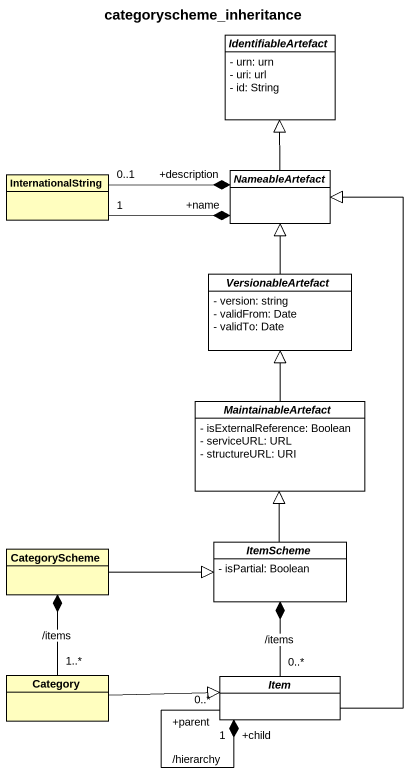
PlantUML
@startuml
title categoryscheme_inheritance
hide circle
hide empty members
skinparam classAttributeIconSize 0
abstract class IdentifiableArtefact #FFFFFF {
  - urn: urn
  - uri: url
  - id: String
}
class InternationalString #FFFEBF
abstract class NameableArtefact #FFFFFF
abstract class VersionableArtefact #FFFFFF {
  - version: string
  - validFrom: Date
  - validTo: Date
}
abstract class MaintainableArtefact #FFFFFF {
  - isExternalReference: Boolean
  - serviceURL: URL
  - structureURL: URI
}
class CategoryScheme #FFFEBF
abstract class ItemScheme #FFFFFF {
  - isPartial: Boolean
}
class Category #FFFEBF
abstract class Item #FFFFFF
InternationalString "1" -right-* "+name" NameableArtefact
InternationalString "0..1" -right-* "+description" NameableArtefact
NameableArtefact -up-|> IdentifiableArtefact
VersionableArtefact -up-|> NameableArtefact
MaintainableArtefact -up-|> VersionableArtefact
CategoryScheme -right-|> ItemScheme
ItemScheme -up-|> MaintainableArtefact
Category "1..*" -up-* CategoryScheme : /items
Category -right-|> Item
Item -up-|> NameableArtefact
Item "0..*" -up-* ItemScheme : /items
Item "+parent\n0..*" --* "+child\n1" Item : /hierarchy
@enduml
